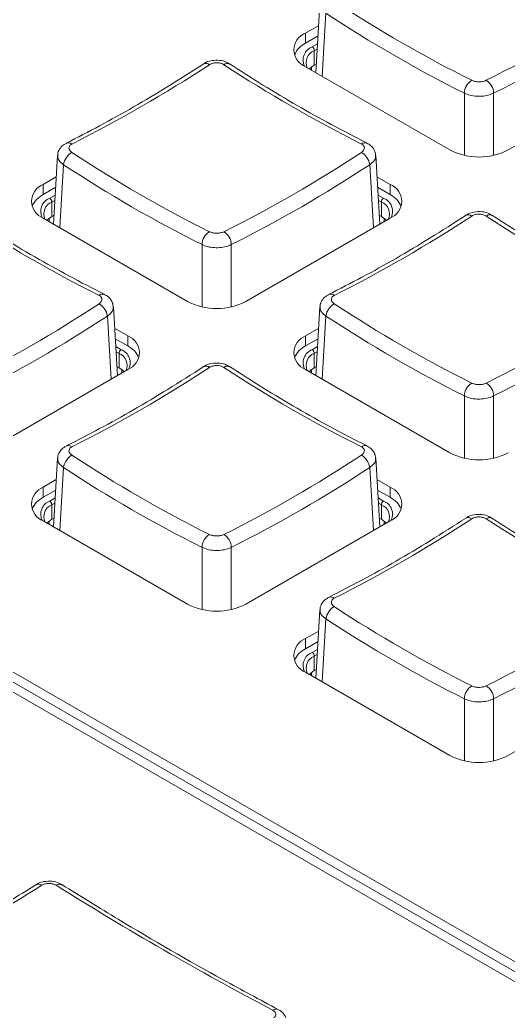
# Model space of a CAD drawing. Header units: millimetres. Extents: x 69 to 580, y 43 to 425.
# Drawn here: x 443.54 to 455.39, y 345.89 to 369.94 of the extents above; entities that cross this region are included whole.
import ezdxf

# ---------------------------------------------------------------- set-up
doc = ezdxf.new("R2010")
doc.units = ezdxf.units.MM

msp = doc.modelspace()

# ---------------------------------------------------------------- linework, layer by layer
at = {"color": 7, "linetype": 'Continuous', "lineweight": 15}
for p, q in [((474.7694, 335.5032), (379.8757, 390.2842)), ((450.8207, 370.3259), (450.7202, 368.6637)), ((450.7894, 369.8075), (450.4712, 369.6238)), ((450.4712, 369.3789), (450.4712, 369.6238)), ((450.774, 369.5537), (450.4712, 369.3789)), ((450.6833, 368.8481), (450.6833, 369.1952)), ((450.4712, 368.8074), (453.9714, 366.7868)), ((450.7331, 368.8769), (450.6833, 368.8481)), ((455.3856, 366.7868), (458.8858, 368.8074)), ((444.4568, 366.652), (444.3562, 364.9898)), ((452.2728, 364.9898), (452.1723, 366.652)), ((444.4254, 366.1337), (444.1072, 365.95)), ((444.1072, 365.705), (444.1072, 365.95)), ((452.5218, 365.95), (452.2036, 366.1337)), ((452.5218, 365.705), (452.5218, 365.95)), ((444.4101, 365.8799), (444.1072, 365.705)), ((452.5218, 365.705), (452.219, 365.8799)), ((444.3194, 365.1743), (444.3194, 365.5213)), ((452.3097, 365.1743), (452.3097, 365.5213)), ((444.3691, 365.203), (444.3194, 365.1743)), ((452.3097, 365.1743), (452.2599, 365.203)), ((444.1072, 365.1336), (447.6074, 363.113)), ((449.0216, 363.113), (452.5218, 365.1336)), ((445.9088, 361.316), (445.8083, 362.9782)), ((450.8207, 362.9782), (450.7202, 361.316)), ((446.1578, 362.2762), (445.8397, 362.4598)), ((450.7894, 362.4598), (450.4712, 362.2762)), ((475.6489, 335.4854), (429.5323, 362.1079)), ((446.1578, 362.0312), (445.855, 362.206)), ((446.1578, 362.0312), (446.1578, 362.2762)), ((450.4712, 362.0312), (450.4712, 362.2762)), ((450.774, 362.206), (450.4712, 362.0312)), ((475.541, 335.3027), (429.5323, 361.863)), ((445.9457, 361.5005), (445.9457, 361.8475)), ((450.6833, 361.5005), (450.6833, 361.8475)), ((442.6577, 359.4391), (446.1578, 361.4598)), ((445.9457, 361.5005), (445.8959, 361.5292)), ((450.4712, 361.4598), (453.9714, 359.4391)), ((450.7331, 361.5292), (450.6833, 361.5005)), ((444.4568, 359.3044), (444.3562, 357.6422)), ((452.2728, 357.6422), (452.1723, 359.3043)), ((444.4254, 358.786), (444.1072, 358.6023)), ((452.5218, 358.6023), (452.2036, 358.786)), ((444.1072, 358.3574), (444.1072, 358.6023)), ((444.4101, 358.5322), (444.1072, 358.3574)), ((452.5218, 358.3574), (452.219, 358.5322)), ((452.5218, 358.3574), (452.5218, 358.6023)), ((444.3194, 357.8266), (444.3194, 358.1737)), ((452.3097, 357.8266), (452.3097, 358.1737)), ((444.1072, 357.7859), (447.6074, 355.7653)), ((444.3691, 357.8554), (444.3194, 357.8266)), ((449.0216, 355.7653), (452.5218, 357.7859)), ((452.3097, 357.8266), (452.2599, 357.8554)), ((450.8207, 355.6305), (450.7202, 353.9683)), ((450.7894, 355.1122), (450.4712, 354.9285)), ((450.4712, 354.6835), (450.4712, 354.9285)), ((450.774, 354.8583), (450.4712, 354.6835)), ((450.6833, 354.1528), (450.6833, 354.4998)), ((450.4712, 354.1121), (453.9714, 352.0915)), ((450.7331, 354.1815), (450.6833, 354.1528)), ((455.3856, 352.0915), (458.8858, 354.1121))]:
    msp.add_line(p, q, dxfattribs=at)
at = {"color": 8, "linetype": 'Continuous', "lineweight": 15}
for p, q in [((450.9663, 370.1033), (450.8739, 368.575)), ((450.6303, 369.287), (450.7625, 369.3634)), ((450.7548, 369.2365), (450.6833, 369.1952)), ((450.6126, 368.8004), (450.6126, 368.7258)), ((454.3251, 366.655), (454.3251, 368.1643)), ((455.0318, 368.1643), (455.0318, 366.655)), ((444.6024, 366.4295), (444.5099, 364.9011)), ((452.1191, 364.9011), (452.0267, 366.4295)), ((444.2663, 365.6132), (444.3986, 365.6895)), ((452.2305, 365.6895), (452.3627, 365.6132)), ((444.3909, 365.5626), (444.3194, 365.5213)), ((452.3097, 365.5213), (452.2382, 365.5626)), ((444.2487, 365.1266), (444.2487, 365.0519)), ((452.3804, 365.1266), (452.3804, 365.0519)), ((447.9612, 362.9811), (447.9612, 364.4905)), ((448.6679, 364.4905), (448.6679, 362.9811)), ((445.7552, 361.2273), (445.6627, 362.7556)), ((450.9663, 362.7556), (450.8739, 361.2273)), ((445.8665, 362.0157), (445.9987, 361.9394)), ((445.9457, 361.8475), (445.8742, 361.8888)), ((450.6303, 361.9394), (450.7625, 362.0157)), ((450.7548, 361.8888), (450.6833, 361.8475)), ((446.0164, 361.4527), (446.0164, 361.3781)), ((450.6126, 361.4527), (450.6126, 361.3781)), ((454.3251, 359.3073), (454.3251, 360.8166)), ((455.0318, 360.8166), (455.0318, 359.3073)), ((444.6024, 359.0818), (444.5099, 357.5534)), ((452.1191, 357.5534), (452.0267, 359.0818)), ((444.2663, 358.2655), (444.3986, 358.3418)), ((444.3909, 358.2149), (444.3194, 358.1737)), ((452.2305, 358.3418), (452.3627, 358.2655)), ((452.3097, 358.1737), (452.2382, 358.2149)), ((444.2487, 357.7789), (444.2487, 357.7043)), ((452.3804, 357.7789), (452.3804, 357.7043)), ((447.9612, 355.6335), (447.9612, 357.1428)), ((448.6679, 357.1428), (448.6679, 355.6335)), ((450.9663, 355.408), (450.8739, 353.8796)), ((450.6303, 354.5917), (450.7625, 354.668)), ((450.7548, 354.5411), (450.6833, 354.4998)), ((450.6126, 354.1051), (450.6126, 354.0304)), ((454.3251, 351.9596), (454.3251, 353.4689)), ((455.0318, 353.4689), (455.0318, 351.9596))]:
    msp.add_line(p, q, dxfattribs=at)
at = {"color": 7, "linetype": 'Continuous', "lineweight": 15, "flags": 128}
for points in [[(450.6833, 368.8481), (450.5963, 368.7869), (450.5626, 368.7547)], [(444.3194, 365.1743), (444.2323, 365.1131), (444.1986, 365.0808)], [(452.4304, 365.0808), (452.3967, 365.1131), (452.3097, 365.1743)], [(446.0664, 361.407), (446.0328, 361.4392), (445.9457, 361.5005)], [(450.6833, 361.5005), (450.5963, 361.4392), (450.5626, 361.407)], [(444.3194, 357.8266), (444.2323, 357.7654), (444.1986, 357.7331)], [(452.4304, 357.7331), (452.3967, 357.7654), (452.3097, 357.8266)], [(450.6833, 354.1528), (450.5963, 354.0916), (450.5626, 354.0593)]]:
    msp.add_lwpolyline(points, dxfattribs=at)
at = {"color": 7, "linetype": 'Continuous', "lineweight": 15}
for centre, radius, start, end in [((468.7351, 396.9812), 31.86, 236.53799, 243.46739), ((440.6218, 396.9813), 31.86, 296.53262, 303.46201), ((468.6589, 396.8723), 32.0875, 236.53798, 243.46739), ((440.6984, 396.8718), 32.0868, 296.53254, 303.46209), ((450.6261, 369.2156), 0.4366, 110.7832, 249.21661), ((450.7379, 368.8562), 0.5868, 117.03113, 156.18285), ((450.5682, 369.1899), 0.1153, 2.6058, 57.39481), ((450.7891, 368.9105), 0.3037, 110.38082, 204.8058), ((429.4209, 397.4293), 34.1586, 296.76601, 303.22861), ((467.2082, 397.4293), 34.1586, 236.77139, 243.23399), ((454.685, 368.1663), 0.3598, 120.36532, 180.31561), ((454.672, 368.1663), 0.3598, 359.68384, 59.63522), ((445.0043, 366.3755), 0.4055, 119.57856, 172.34902), ((462.3712, 393.3074), 31.86, 236.53799, 243.46739), ((434.2579, 393.3074), 31.86, 296.53261, 303.46201), ((451.6248, 366.3755), 0.4055, 7.65085, 60.42158), ((454.6785, 368.1515), 1.537, 242.60964, 297.39036), ((462.2946, 393.198), 32.0869, 236.53791, 243.46746), ((434.3345, 393.198), 32.0869, 296.53254, 303.46209), ((444.2622, 365.5418), 0.4366, 110.7832, 249.21661), ((452.3669, 365.5418), 0.4366, 290.78341, 69.21659), ((444.3739, 365.1824), 0.5868, 117.03103, 156.18296), ((452.2551, 365.1824), 0.5868, 23.81724, 62.96834), ((444.4251, 365.2366), 0.3037, 110.38031, 204.80631), ((444.2042, 365.5161), 0.1153, 2.6058, 57.39481), ((452.4248, 365.5161), 0.1153, 122.60519, 177.3942), ((452.2039, 365.2366), 0.3037, 335.19369, 69.61969), ((460.8442, 393.7554), 34.1586, 236.77139, 243.23399), ((435.7846, 393.7559), 34.1591, 296.76606, 303.22856), ((473.5721, 393.7554), 34.1586, 236.77139, 243.23398), ((448.321, 364.4924), 0.3598, 120.36532, 180.31561), ((448.3081, 364.4924), 0.3598, 359.68384, 59.63522), ((427.8939, 389.6336), 31.86, 296.53262, 303.46201), ((445.2608, 362.7016), 0.4055, 7.65064, 60.42155), ((448.3145, 364.4777), 1.537, 242.60964, 297.39036), ((451.3682, 362.7016), 0.4055, 119.57859, 172.34923), ((468.7352, 389.6336), 31.86, 236.53799, 243.46739), ((440.622, 389.6332), 31.8595, 296.53257, 303.46206), ((427.9705, 389.5241), 32.0869, 296.53254, 303.46208), ((468.6585, 389.5241), 32.0869, 236.53792, 243.46746), ((440.6983, 389.5244), 32.0872, 296.53257, 303.46205), ((446.0029, 361.868), 0.4366, 290.78335, 69.21674), ((450.6261, 361.868), 0.4366, 110.78342, 249.21649), ((446.0609, 361.8423), 0.1153, 122.60606, 177.39414), ((445.84, 361.5628), 0.3037, 335.19301, 69.61998), ((445.8912, 361.5085), 0.5868, 23.81752, 62.96849), ((450.7379, 361.5085), 0.5868, 117.03166, 156.18276), ((450.7891, 361.5628), 0.3037, 110.38002, 204.80699), ((450.5682, 361.8423), 0.1153, 2.60495, 57.39485), ((429.4206, 390.082), 34.1591, 296.76606, 303.22856), ((467.2082, 390.0816), 34.1586, 236.77139, 243.23398), ((454.685, 360.8186), 0.3598, 120.36478, 180.31616), ((454.672, 360.8186), 0.3598, 359.68407, 59.63511), ((454.6785, 360.8039), 1.537, 242.60968, 297.39032), ((445.0043, 359.0278), 0.4055, 119.57862, 172.34909), ((462.371, 385.9594), 31.8596, 236.53794, 243.46743), ((434.2581, 385.9594), 31.8596, 296.53257, 303.46206), ((451.6248, 359.0278), 0.4055, 7.65084, 60.42145), ((462.2947, 385.8506), 32.0872, 236.53795, 243.46743), ((434.3343, 385.8506), 32.0872, 296.53257, 303.46205), ((444.2622, 358.1941), 0.4366, 110.78345, 249.21646), ((452.3669, 358.1941), 0.4366, 290.78343, 69.21666), ((444.3739, 357.8347), 0.5868, 117.03172, 156.18276), ((444.2042, 358.1684), 0.1153, 2.60495, 57.39485), ((452.4248, 358.1684), 0.1153, 122.60606, 177.39414), ((452.2551, 357.8347), 0.5868, 23.81757, 62.96844), ((444.4251, 357.889), 0.3037, 110.38007, 204.80705), ((452.2039, 357.889), 0.3037, 335.19287, 69.62), ((435.7846, 386.4082), 34.1591, 296.76606, 303.22856), ((473.5722, 386.4078), 34.1586, 236.77139, 243.23398), ((448.321, 357.1448), 0.3598, 120.36481, 180.31601), ((448.3081, 357.1448), 0.3598, 359.68392, 59.63527), ((448.3145, 357.13), 1.537, 242.60969, 297.39031), ((451.3682, 355.354), 0.4055, 119.57874, 172.34921), ((468.7349, 382.2855), 31.8596, 236.53794, 243.46743), ((440.622, 382.2856), 31.8596, 296.53257, 303.46205), ((468.6587, 382.1767), 32.0872, 236.53795, 243.46743), ((440.6982, 382.1768), 32.0873, 296.53258, 303.46204), ((450.6261, 354.5203), 0.4366, 110.78342, 249.21654), ((450.7379, 354.1609), 0.5868, 117.03156, 156.18281), ((450.5682, 354.4946), 0.1153, 2.60539, 57.39461), ((450.7891, 354.2151), 0.3037, 110.38027, 204.80666), ((454.685, 353.4709), 0.3598, 120.36499, 180.31594), ((454.672, 353.4709), 0.3598, 359.68394, 59.63525), ((454.6785, 353.4562), 1.537, 242.6097, 297.39031), ((401.1766, 417.1834), 80.6035, 297.841424, 302.1532), ((487.3207, 417.1833), 80.6034, 237.846799, 242.158578)]:
    msp.add_arc(centre, radius, start, end, dxfattribs=at)
at = {"color": 8, "linetype": 'Continuous', "lineweight": 15}
for centre, radius, start, end in [((450.7467, 368.9728), 0.3351, 110.322, 206.83705), ((448.054, 368.7593), 0.1288, 48.62691, 113.97096), ((448.5742, 368.7646), 0.1243, 64.68, 132.70678), ((444.7178, 366.8257), 0.136, 50.57207, 111.9415), ((451.9107, 366.8295), 0.1326, 67.22817, 130.28536), ((444.3827, 365.2989), 0.3351, 110.32191, 206.83714), ((452.2463, 365.2989), 0.3351, 333.1626, 69.67835), ((454.418, 365.0855), 0.1288, 48.62656, 113.97154), ((454.9382, 365.0908), 0.1243, 64.68, 132.70678), ((445.5467, 363.1557), 0.1326, 67.22817, 130.28536), ((451.0817, 363.1518), 0.136, 50.57827, 111.93507), ((445.8824, 361.6251), 0.3351, 333.16262, 69.67867), ((450.7467, 361.6251), 0.3351, 110.32133, 206.83738), ((448.054, 361.4116), 0.1288, 48.6268, 113.97169), ((448.5742, 361.417), 0.1243, 64.67736, 132.70897), ((444.7178, 359.478), 0.136, 50.57746, 111.93587), ((451.9107, 359.4818), 0.1326, 67.22714, 130.28639), ((444.3827, 357.9513), 0.3351, 110.32116, 206.83765), ((452.2463, 357.9513), 0.3351, 333.16235, 69.67884), ((454.418, 357.7378), 0.1288, 48.62702, 113.97136), ((454.9382, 357.7431), 0.1243, 64.67743, 132.7085), ((451.0817, 355.8041), 0.136, 50.57605, 111.93729), ((450.7467, 354.2774), 0.3351, 110.32136, 206.83762), ((443.9924, 348.8496), 0.1224, 49.14483, 115.65942), ((444.5049, 348.8496), 0.1224, 64.34328, 130.85472), ((449.7579, 345.8105), 0.1285, 66.19549, 129.09237)]:
    msp.add_arc(centre, radius, start, end, dxfattribs=at)
at = {"color": 7, "linetype": 'Continuous', "lineweight": 15}
for points, knots in [([(448.0013, 368.8767), (447.7107, 368.6907), (446.8677, 368.151), (445.7541, 367.5099), (444.9357, 367.0897), (444.6669, 366.9517)], [0, 0, 0, 0, 0.261022, 0.7573405, 1, 1, 1, 1]), ([(448.623, 368.871), (448.601, 368.8871), (448.5339, 368.9362), (448.3819, 368.9695), (448.1926, 368.9605), (448.0546, 368.9239), (448.0048, 368.8776), (448.0022, 368.8752)], [0, 0, 0, 0, 0.1275072, 0.390296, 0.6779218, 0.983748, 1, 1, 1, 1]), ([(448.4899, 368.8559), (448.4683, 368.8675), (448.4249, 368.8908), (448.3421, 368.9053), (448.2579, 368.9022), (448.1876, 368.8837), (448.1529, 368.8638), (448.1391, 368.8559)], [0, 0, 0, 0, 0.21477206, 0.42954728, 0.64419475, 0.8587914, 1, 1, 1, 1]), ([(451.9621, 366.9517), (451.6731, 367.1004), (450.8343, 367.5316), (449.7206, 368.1763), (448.8979, 368.7036), (448.6278, 368.8767)], [0, 0, 0, 0, 0.2609573, 0.7573227, 1, 1, 1, 1]), ([(454.5031, 368.4767), (454.5247, 368.4679), (454.5681, 368.4502), (454.6509, 368.4391), (454.7351, 368.4415), (454.8054, 368.4556), (454.8401, 368.4707), (454.8539, 368.4767)], [0, 0, 0, 0, 0.2147735, 0.4295471, 0.6441953, 0.8587952, 1, 1, 1, 1]), ([(455.0318, 368.1643), (455.0041, 368.1517), (454.9341, 368.1201), (454.7925, 368.0906), (454.6229, 368.0856), (454.4561, 368.1088), (454.3688, 368.1458), (454.3251, 368.1643)], [0, 0, 0, 0, 0.1411813, 0.3557845, 0.5704624, 0.7852561, 1, 1, 1, 1]), ([(444.6707, 366.9455), (444.6444, 366.9338), (444.5756, 366.9035), (444.502, 366.8105), (444.4563, 366.716), (444.4609, 366.6622), (444.4618, 366.6514)], [0, 0, 0, 0, 0.2224776, 0.5800415, 0.91557789, 1, 1, 1, 1]), ([(444.8041, 366.9307), (444.7864, 366.9196), (444.751, 366.8973), (444.7288, 366.8512), (444.7336, 366.8023), (444.7618, 366.7595), (444.7921, 366.7371), (444.8041, 366.7282)], [0, 0, 0, 0, 0.2147677, 0.4295475, 0.6441954, 0.8587906, 1, 1, 1, 1]), ([(451.8249, 366.7282), (451.8426, 366.742), (451.8781, 366.7698), (451.9003, 366.8194), (451.8955, 366.8676), (451.8673, 366.906), (451.837, 366.9237), (451.8249, 366.9307)], [0, 0, 0, 0, 0.2147718, 0.4295467, 0.6441971, 0.8587916, 1, 1, 1, 1]), ([(452.1666, 366.6517), (452.1653, 366.6792), (452.1617, 366.7495), (452.1015, 366.8467), (452.03, 366.9186), (451.9758, 366.941), (451.9597, 366.9476)], [0, 0, 0, 0, 0.2133718, 0.5451794, 0.8654322, 1, 1, 1, 1]), ([(445.5982, 363.2779), (445.3091, 363.4265), (444.4703, 363.8578), (443.3566, 364.5024), (442.534, 365.0297), (442.2638, 365.2029)], [0, 0, 0, 0, 0.2609573, 0.7573227, 1, 1, 1, 1]), ([(454.3652, 365.2029), (454.0747, 365.0168), (453.2316, 364.4771), (452.1181, 363.836), (451.2996, 363.4159), (451.0309, 363.2779)], [0, 0, 0, 0, 0.261022, 0.7573405, 1, 1, 1, 1]), ([(454.9869, 365.1972), (454.965, 365.2132), (454.8979, 365.2624), (454.7458, 365.2957), (454.5566, 365.2866), (454.4186, 365.2501), (454.3687, 365.2037), (454.3662, 365.2014)], [0, 0, 0, 0, 0.1275084, 0.3902957, 0.6779221, 0.983748, 1, 1, 1, 1]), ([(454.8539, 365.1821), (454.8322, 365.1937), (454.7889, 365.2169), (454.7061, 365.2315), (454.6219, 365.2283), (454.5516, 365.2098), (454.5168, 365.19), (454.5031, 365.1821)], [0, 0, 0, 0, 0.2147701, 0.4295456, 0.6441951, 0.8587912, 1, 1, 1, 1]), ([(458.3261, 363.2779), (458.0371, 363.4265), (457.1982, 363.8578), (456.0845, 364.5024), (455.2619, 365.0297), (454.9918, 365.2029)], [0, 0, 0, 0, 0.2609573, 0.7573225, 1, 1, 1, 1]), ([(448.1391, 364.8029), (448.1608, 364.7941), (448.2041, 364.7764), (448.2869, 364.7653), (448.3711, 364.7677), (448.4414, 364.7818), (448.4762, 364.7969), (448.4899, 364.8029)], [0, 0, 0, 0, 0.2147735, 0.4295471, 0.6441953, 0.8587952, 1, 1, 1, 1]), ([(448.6679, 364.4905), (448.6401, 364.4779), (448.5701, 364.4462), (448.4285, 364.4168), (448.259, 364.4117), (448.0921, 364.435), (448.0048, 364.472), (447.9612, 364.4905)], [0, 0, 0, 0, 0.1411837, 0.3557846, 0.5704625, 0.7852561, 1, 1, 1, 1]), ([(445.461, 363.0543), (445.4787, 363.0682), (445.5141, 363.096), (445.5363, 363.1456), (445.5315, 363.1938), (445.5033, 363.2322), (445.473, 363.2498), (445.461, 363.2568)], [0, 0, 0, 0, 0.2147697, 0.4295471, 0.6441962, 0.8587911, 1, 1, 1, 1]), ([(445.8027, 362.9778), (445.8013, 363.0053), (445.7978, 363.0757), (445.7376, 363.1729), (445.666, 363.2448), (445.6118, 363.2672), (445.5958, 363.2738)], [0, 0, 0, 0, 0.2133718, 0.5451794, 0.8654322, 1, 1, 1, 1]), ([(451.0347, 363.2716), (451.0083, 363.26), (450.9395, 363.2297), (450.8659, 363.1367), (450.8203, 363.0422), (450.8248, 362.9884), (450.8257, 362.9776)], [0, 0, 0, 0, 0.2224776, 0.5800415, 0.91557789, 1, 1, 1, 1]), ([(451.1681, 363.2568), (451.1504, 363.2457), (451.1149, 363.2235), (451.0927, 363.1774), (451.0976, 363.1284), (451.1257, 363.0856), (451.156, 363.0632), (451.1681, 363.0543)], [0, 0, 0, 0, 0.2147681, 0.4295471, 0.6441972, 0.8587927, 1, 1, 1, 1]), ([(448.623, 361.5233), (448.601, 361.5394), (448.5339, 361.5885), (448.3819, 361.6218), (448.1926, 361.6128), (448.0546, 361.5762), (448.0048, 361.5299), (448.0022, 361.5276)], [0, 0, 0, 0, 0.1275082, 0.3902953, 0.6779224, 0.9837467, 1, 1, 1, 1]), ([(448.0013, 361.529), (447.7107, 361.343), (446.8677, 360.8033), (445.7541, 360.1622), (444.9357, 359.742), (444.6669, 359.6041)], [0, 0, 0, 0, 0.2610221, 0.7573405, 1, 1, 1, 1]), ([(448.4899, 361.5083), (448.4683, 361.5199), (448.4249, 361.5431), (448.3421, 361.5577), (448.2579, 361.5545), (448.1876, 361.536), (448.1529, 361.5162), (448.1391, 361.5083)], [0, 0, 0, 0, 0.2147707, 0.4295453, 0.6441949, 0.8587934, 1, 1, 1, 1]), ([(451.9621, 359.6041), (451.6731, 359.7527), (450.8343, 360.184), (449.7206, 360.8286), (448.8979, 361.3559), (448.6278, 361.529)], [0, 0, 0, 0, 0.2609573, 0.7573225, 1, 1, 1, 1]), ([(454.5031, 361.1291), (454.5247, 361.1202), (454.5681, 361.1025), (454.6509, 361.0915), (454.7351, 361.0939), (454.8054, 361.1079), (454.8401, 361.1231), (454.8539, 361.1291)], [0, 0, 0, 0, 0.2147714, 0.4295452, 0.6441952, 0.8587953, 1, 1, 1, 1]), ([(455.0318, 360.8166), (455.0041, 360.8041), (454.9341, 360.7724), (454.7925, 360.743), (454.6229, 360.7379), (454.4561, 360.7611), (454.3688, 360.7981), (454.3251, 360.8166)], [0, 0, 0, 0, 0.14118372, 0.35578477, 0.57046349, 0.78525719, 1, 1, 1, 1]), ([(444.6707, 359.5978), (444.6444, 359.5862), (444.5756, 359.5558), (444.502, 359.4629), (444.4563, 359.3683), (444.4609, 359.3146), (444.4618, 359.3038)], [0, 0, 0, 0, 0.2224775, 0.5800412, 0.9155792, 1, 1, 1, 1]), ([(444.8041, 359.583), (444.7864, 359.5719), (444.751, 359.5496), (444.7288, 359.5036), (444.7336, 359.4546), (444.7618, 359.4118), (444.7921, 359.3894), (444.8041, 359.3805)], [0, 0, 0, 0, 0.2147683, 0.4295454, 0.6441971, 0.8587929, 1, 1, 1, 1]), ([(451.8249, 359.3805), (451.8426, 359.3944), (451.8781, 359.4222), (451.9003, 359.4717), (451.8954, 359.5199), (451.8673, 359.5583), (451.837, 359.576), (451.8249, 359.583)], [0, 0, 0, 0, 0.2147708, 0.4295477, 0.6441975, 0.858793, 1, 1, 1, 1]), ([(452.1666, 359.304), (452.1653, 359.3315), (452.1617, 359.4019), (452.1015, 359.499), (452.03, 359.5709), (451.9758, 359.5933), (451.9597, 359.6)], [0, 0, 0, 0, 0.2133701, 0.5451775, 0.8654323, 1, 1, 1, 1]), ([(454.3652, 357.8552), (454.0747, 357.6692), (453.2316, 357.1295), (452.1181, 356.4884), (451.2996, 356.0682), (451.0309, 355.9302)], [0, 0, 0, 0, 0.26102214, 0.75734053, 1, 1, 1, 1]), ([(454.9869, 357.8495), (454.965, 357.8655), (454.8979, 357.9147), (454.7458, 357.948), (454.5566, 357.939), (454.4186, 357.9024), (454.3687, 357.8561), (454.3662, 357.8537)], [0, 0, 0, 0, 0.1275083, 0.3902948, 0.6779221, 0.9837467, 1, 1, 1, 1]), ([(454.8539, 357.8344), (454.8322, 357.846), (454.7889, 357.8693), (454.7061, 357.8838), (454.6219, 357.8806), (454.5516, 357.8622), (454.5168, 357.8423), (454.5031, 357.8344)], [0, 0, 0, 0, 0.2147696, 0.4295453, 0.6441951, 0.8587932, 1, 1, 1, 1]), ([(458.3261, 355.9302), (458.0371, 356.0788), (457.1982, 356.5101), (456.0845, 357.1548), (455.2619, 357.682), (454.9918, 357.8552)], [0, 0, 0, 0, 0.2609573, 0.7573225, 1, 1, 1, 1]), ([(448.1391, 357.4552), (448.1608, 357.4464), (448.2041, 357.4287), (448.2869, 357.4176), (448.3711, 357.42), (448.4414, 357.4341), (448.4762, 357.4492), (448.4899, 357.4552)], [0, 0, 0, 0, 0.2147713, 0.4295466, 0.6441969, 0.8587951, 1, 1, 1, 1]), ([(448.6679, 357.1428), (448.6401, 357.1302), (448.5701, 357.0986), (448.4285, 357.0691), (448.259, 357.0641), (448.0921, 357.0873), (448.0048, 357.1243), (447.9612, 357.1428)], [0, 0, 0, 0, 0.1411826, 0.3557838, 0.5704636, 0.7852568, 1, 1, 1, 1]), ([(451.0347, 355.9239), (451.0083, 355.9123), (450.9395, 355.882), (450.8659, 355.789), (450.8203, 355.6945), (450.8248, 355.6407), (450.8257, 355.6299)], [0, 0, 0, 0, 0.2224772, 0.5800403, 0.9155786, 1, 1, 1, 1]), ([(451.1681, 355.9092), (451.1504, 355.8981), (451.1149, 355.8758), (451.0927, 355.8297), (451.0976, 355.7808), (451.1257, 355.738), (451.156, 355.7155), (451.1681, 355.7066)], [0, 0, 0, 0, 0.2147687, 0.4295466, 0.6441968, 0.8587939, 1, 1, 1, 1]), ([(454.5031, 353.7814), (454.5247, 353.7726), (454.5681, 353.7549), (454.6509, 353.7438), (454.7351, 353.7462), (454.8054, 353.7603), (454.8401, 353.7754), (454.8539, 353.7814)], [0, 0, 0, 0, 0.2147709, 0.4295467, 0.6441969, 0.8587953, 1, 1, 1, 1]), ([(455.0318, 353.4689), (455.0041, 353.4564), (454.9341, 353.4247), (454.7925, 353.3953), (454.6229, 353.3902), (454.4561, 353.4134), (454.3688, 353.4504), (454.3251, 353.4689)], [0, 0, 0, 0, 0.1411828, 0.3557839, 0.5704639, 0.7852568, 1, 1, 1, 1]), ([(443.9391, 348.9598), (443.4918, 348.6827), (442.1944, 347.879), (440.4424, 346.8672), (439.1411, 346.1708), (438.6875, 345.928)], [0, 0, 0, 0, 0.2552488, 0.7403902, 1, 1, 1, 1]), ([(444.5536, 348.9541), (444.5317, 348.9695), (444.4642, 349.0171), (444.3123, 349.0486), (444.1228, 349.0385), (443.9879, 349.0033), (443.9395, 348.9598), (443.9391, 348.9594)], [0, 0, 0, 0, 0.1278049, 0.39444643, 0.68633535, 0.99719619, 1, 1, 1, 1]), ([(444.4248, 348.9422), (444.403, 348.9534), (444.3595, 348.9758), (444.2763, 348.9899), (444.1917, 348.9868), (444.1211, 348.9689), (444.0863, 348.9498), (444.0725, 348.9422)], [0, 0, 0, 0, 0.214851, 0.4297034, 0.6445435, 0.8593775, 1, 1, 1, 1]), ([(449.8098, 345.928), (449.3639, 346.1666), (448.0703, 346.8588), (446.3183, 347.8697), (445.0131, 348.678), (444.5582, 348.9598)], [0, 0, 0, 0, 0.2552306, 0.7403839, 1, 1, 1, 1]), ([(449.6768, 345.7069), (449.6946, 345.7204), (449.7303, 345.7474), (449.7526, 345.7966), (449.7477, 345.8451), (449.7193, 345.8844), (449.6889, 345.9029), (449.6768, 345.9102)], [0, 0, 0, 0, 0.2148518, 0.4297036, 0.6445433, 0.8593787, 1, 1, 1, 1]), ([(450.0098, 345.6285), (450.0087, 345.6546), (450.006, 345.7234), (449.9477, 345.8201), (449.8775, 345.8933), (449.8233, 345.917), (449.8073, 345.9239)], [0, 0, 0, 0, 0.2047186, 0.538518, 0.8636448, 1, 1, 1, 1])]:
    msp.add_open_spline(points, degree=3, knots=knots, dxfattribs=at)
at = {"color": 8, "linetype": 'Continuous', "lineweight": 15}
for points, knots in [([(444.6024, 366.4295), (444.5783, 366.4469), (444.5176, 366.4909), (444.4614, 366.5689), (444.4616, 366.6264), (444.4617, 366.6514)], [0, 0, 0, 0, 0.2708108, 0.6824536, 1, 1, 1, 1]), ([(452.1653, 366.6515), (452.1678, 366.6378), (452.1758, 366.5921), (452.132, 366.5112), (452.0618, 366.4567), (452.0267, 366.4295)], [0, 0, 0, 0, 0.1770922, 0.588596, 1, 1, 1, 1]), ([(445.8014, 362.9777), (445.8038, 362.9639), (445.8118, 362.9183), (445.768, 362.8374), (445.6978, 362.7829), (445.6627, 362.7556)], [0, 0, 0, 0, 0.1770918, 0.5885947, 1, 1, 1, 1]), ([(450.9663, 362.7556), (450.9423, 362.7731), (450.8816, 362.8171), (450.8254, 362.8951), (450.8256, 362.9526), (450.8257, 362.9776)], [0, 0, 0, 0, 0.2708102, 0.6824543, 1, 1, 1, 1]), ([(444.6024, 359.0818), (444.5783, 359.0992), (444.5176, 359.1432), (444.4614, 359.2212), (444.4616, 359.2787), (444.4617, 359.3038)], [0, 0, 0, 0, 0.2708102, 0.682453, 1, 1, 1, 1]), ([(452.1653, 359.3038), (452.1678, 359.2901), (452.1758, 359.2444), (452.132, 359.1636), (452.0618, 359.109), (452.0267, 359.0818)], [0, 0, 0, 0, 0.1770918, 0.5885947, 1, 1, 1, 1]), ([(450.9663, 355.408), (450.9423, 355.4254), (450.8816, 355.4694), (450.8254, 355.5474), (450.8256, 355.6049), (450.8257, 355.6299)], [0, 0, 0, 0, 0.270812, 0.6824528, 1, 1, 1, 1])]:
    msp.add_open_spline(points, degree=3, knots=knots, dxfattribs=at)

doc.saveas('drawing.dxf')
